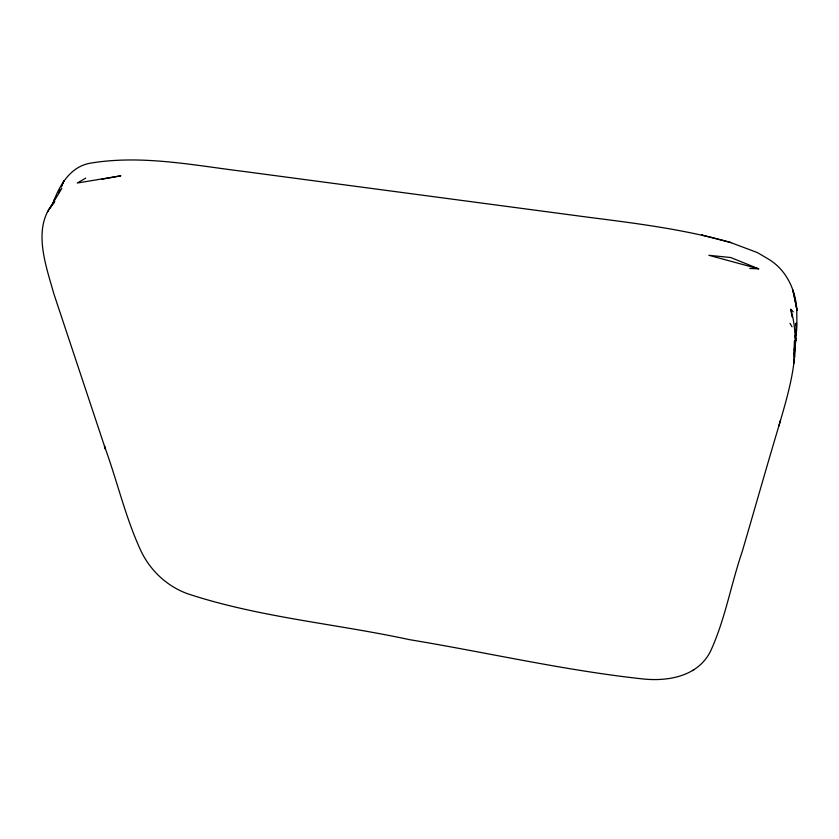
<?xml version="1.0" encoding="UTF-8"?>
<svg xmlns="http://www.w3.org/2000/svg" width="839" height="839" viewBox="0 0 839 839"><rect width="100%" height="100%" fill="white"/><g stroke="black" fill="none" stroke-linecap="round" stroke-linejoin="round"><path stroke-width="1.26" d="M793.264 311.846L790.82 309.297C802.042 348.279 789.835 388.415 778.865 425.971C766.301 467.847 754.46 509.923 742.127 551.863C731 584.405 725.253 618.857 710.969 650.267C698.436 677.063 666.617 681.981 640.482 678.667L639.842 678.604C562.361 669.983 486.232 652.343 409.359 639.633C335.663 623.671 259.461 617.473 187.632 593.76L187.412 593.676C166.646 586.094 149.772 570.08 140.532 550.017C125.179 516.625 117.093 480.527 104.445 446.128L105.504 449.211L53.885 293.891C45.851 265.114 31.347 226.782 54.734 201.517L50.35 207.894M796.201 334.918L796.924 326.151L796.735 308.71C795.288 289.224 786.174 270.148 769.279 259.608L757.449 252.602L730.056 242.324C683.334 229.162 635.029 223.205 586.985 217.07L243.226 171.387C192.75 165.147 141.518 154.712 90.79 163.102C70.151 166.353 59.233 185.734 52.805 203.615M795.844 325.752L796.085 323.172L795.76 340.77L794.082 354.782M793.862 363.35L794.523 340.865L794.439 357.005L794.585 355.642M53.906 202.87L54.409 199.21M794.166 350.209L795.907 338.557M778.865 425.971L780.406 420.391M58.908 192.802L60.146 189.132M61.446 186.877L63.848 180.888L61.205 186.772M47.435 212.152L61.771 188.46M85.714 178.141L77.24 183.028L120.889 175.791L101.54 179.336M692.553 670.581L693.874 669.858M749.814 268.47L758.666 268.816L730.759 257.542L708.861 255.297L758.666 268.816M731.272 242.67L701.498 234.91L702.012 235.056M790.023 323.372L792.037 326.801M790.82 309.297L792.006 316.859M794.973 335.736L795.76 340.77L795.498 330.566M794.47 297.153L792.813 290L797.05 310.482L794.47 297.153"/></g></svg>
